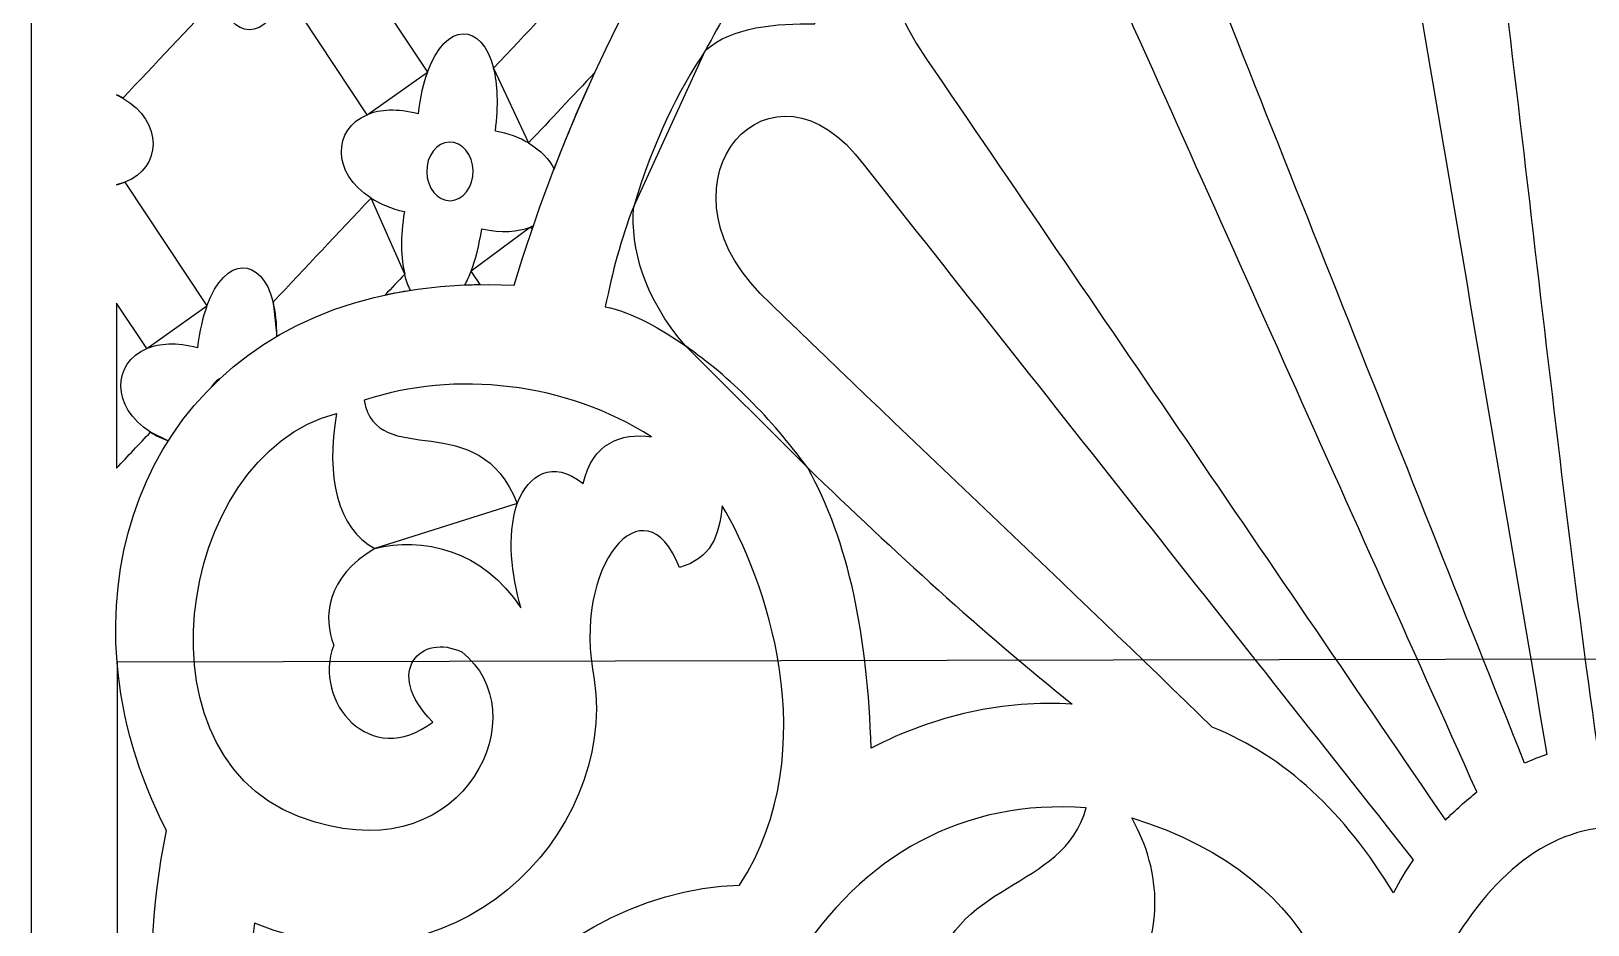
# Model space of a CAD drawing. Header units: centimetres. Extents: x 1.8 to 13.7, y -5.9 to 9.6.
# Drawn here: x 8.017 to 10.825, y 5.839 to 7.45 of the extents above; entities that cross this region are included whole.
import ezdxf

# ---------------------------------------------------------------- set-up
doc = ezdxf.new("R2010")
doc.units = ezdxf.units.CM
doc.header["$MEASUREMENT"] = 0
doc.layers.add('layer 1', color=7, linetype='Continuous')

msp = doc.modelspace()

# ---------------------------------------------------------------- linework, layer by layer
at = {"layer": 'layer 1', "color": 250}
for points, knots in [([(8.01713, 9.60241), (8.01713, 9.60241), (13.71558, 9.60241), (13.71558, 9.60241), (13.71558, 9.60241), (13.71558, 9.60241), (13.71558, -5.90262), (13.71558, -5.90262), (13.71558, -5.90262), (13.71558, -5.90262), (8.01713, -5.90262), (8.01713, -5.90262), (8.01713, -5.90262), (8.01713, -5.90262), (8.01713, 9.60241), (8.01713, 9.60241)], [0, 0, 0, 0, 0.2, 0.2, 0.2, 0.2, 0.4, 0.4, 0.4, 0.4, 0.6, 0.6, 0.6, 0.6, 1, 1, 1, 1]), ([(13.56158, 6.32335), (13.58597, 6.68751), (13.33449, 7.01654), (12.84478, 6.99225), (12.84478, 6.99225), (12.69162, 7.49438), (12.42203, 7.92436), (12.07824, 8.22883), (12.07824, 8.22883), (11.73444, 8.53329), (11.31642, 8.71221), (10.86639, 8.71221), (10.86639, 8.71221), (10.41637, 8.71221), (9.99836, 8.53329), (9.65456, 8.22883), (9.65456, 8.22883), (9.31076, 7.92436), (9.04118, 7.49438), (8.88802, 6.99225), (8.88802, 6.99225), (8.39325, 7.0168), (8.14166, 6.68069), (8.17207, 6.31206), (8.17207, 6.31206), (8.17207, 6.31206), (13.56158, 6.32335), (13.56158, 6.32335)], [0, 0, 0, 0, 0.125, 0.125, 0.125, 0.125, 0.25, 0.25, 0.25, 0.25, 0.375, 0.375, 0.375, 0.375, 0.5, 0.5, 0.5, 0.5, 0.625, 0.625, 0.625, 0.625, 0.75, 0.75, 0.75, 0.75, 1, 1, 1, 1]), ([(10.86639, 6.16571), (10.86639, 6.16571), (10.84072, 6.16457), (10.84072, 6.16457), (10.84072, 6.16457), (10.75558, 6.76814), (10.69613, 7.40304), (10.611, 8.00661), (10.611, 8.00661), (10.57757, 8.25215), (10.66918, 8.39836), (10.86639, 8.40186), (10.86639, 8.40186), (11.06361, 8.39836), (11.15521, 8.25215), (11.12179, 8.00661), (11.12179, 8.00661), (11.03665, 7.40304), (10.9772, 6.76814), (10.89207, 6.16457), (10.89207, 6.16457), (10.89207, 6.16457), (10.86639, 6.16571), (10.86639, 6.16571)], [0, 0, 0, 0, 0.1428571, 0.1428571, 0.1428571, 0.1428571, 0.2857143, 0.2857143, 0.2857143, 0.2857143, 0.4285714, 0.4285714, 0.4285714, 0.4285714, 0.5714286, 0.5714286, 0.5714286, 0.5714286, 0.7142857, 0.7142857, 0.7142857, 0.7142857, 1, 1, 1, 1]), ([(10.71054, 6.13002), (10.7232, 6.13553), (10.73723, 6.14138), (10.75079, 6.14575), (10.75079, 6.14575), (10.649, 6.74543), (10.54636, 7.34683), (10.44456, 7.94652), (10.44456, 7.94652), (10.35044, 8.38647), (9.87641, 8.2419), (10.03387, 7.83107), (10.03387, 7.83107), (10.25942, 7.26498), (10.48498, 6.69611), (10.71054, 6.13002)], [0, 0, 0, 0, 0.2, 0.2, 0.2, 0.2, 0.4, 0.4, 0.4, 0.4, 0.6, 0.6, 0.6, 0.6, 1, 1, 1, 1]), ([(9.90491, 7.68213), (10.14473, 7.14751), (10.38456, 6.61288), (10.62438, 6.07826), (10.62438, 6.07826), (10.60451, 6.06208), (10.5854, 6.04527), (10.56765, 6.02731), (10.56765, 6.02731), (10.25582, 6.48486), (9.94398, 6.94241), (9.63215, 7.39998), (9.63215, 7.39998), (9.4173, 7.70773), (9.67005, 8.02835), (9.90491, 7.68213)], [0, 0, 0, 0, 0.2, 0.2, 0.2, 0.2, 0.4, 0.4, 0.4, 0.4, 0.6, 0.6, 0.6, 0.6, 1, 1, 1, 1]), ([(8.75482, 7.93682), (8.77415, 7.85572), (8.83839, 7.85114), (8.87454, 7.94263), (8.87454, 7.94263), (8.87454, 7.94263), (9.02116, 7.7217), (9.02116, 7.7217), (9.02116, 7.7217), (8.95904, 7.6963), (8.9563, 7.61637), (9.02785, 7.57116), (9.02785, 7.57116), (8.96899, 7.50871), (8.91012, 7.44626), (8.85124, 7.3838), (8.85124, 7.3838), (8.83018, 7.46644), (8.76536, 7.46856), (8.7318, 7.37674), (8.7318, 7.37674), (8.7318, 7.37674), (8.58375, 7.59982), (8.58375, 7.59982), (8.58375, 7.59982), (8.65116, 7.62554), (8.65367, 7.70875), (8.58028, 7.75164), (8.58028, 7.75164), (8.63846, 7.81337), (8.69665, 7.87509), (8.75482, 7.93682)], [0, 0, 0, 0, 0.1111111, 0.1111111, 0.1111111, 0.1111111, 0.2222222, 0.2222222, 0.2222222, 0.2222222, 0.3333333, 0.3333333, 0.3333333, 0.3333333, 0.4444444, 0.4444444, 0.4444444, 0.4444444, 0.5555556, 0.5555556, 0.5555556, 0.5555556, 0.6666667, 0.6666667, 0.6666667, 0.6666667, 0.7777778, 0.7777778, 0.7777778, 0.7777778, 1, 1, 1, 1]), ([(9.23337, 7.41602), (9.28587, 7.51469), (9.34379, 7.60837), (9.40663, 7.69638), (9.40663, 7.69638), (9.39819, 7.61485), (9.41489, 7.53887), (9.43034, 7.4637), (9.43034, 7.4637), (9.36202, 7.46464), (9.28164, 7.45865), (9.23337, 7.41602)], [0, 0, 0, 0, 0.25, 0.25, 0.25, 0.25, 0.5, 0.5, 0.5, 0.5, 1, 1, 1, 1]), ([(8.35709, 7.51485), (8.37642, 7.43375), (8.44066, 7.42917), (8.4768, 7.52066), (8.4768, 7.52066), (8.4768, 7.52066), (8.62342, 7.29974), (8.62342, 7.29974), (8.62342, 7.29974), (8.56131, 7.27435), (8.55855, 7.1944), (8.63012, 7.14919), (8.63012, 7.14919), (8.57125, 7.08674), (8.51237, 7.02429), (8.45351, 6.96183), (8.45351, 6.96183), (8.43245, 7.04447), (8.36763, 7.04659), (8.33405, 6.95477), (8.33405, 6.95477), (8.33405, 6.95477), (8.186, 7.17785), (8.186, 7.17785), (8.186, 7.17785), (8.25342, 7.20357), (8.25594, 7.28678), (8.18255, 7.32969), (8.18255, 7.32969), (8.24072, 7.3914), (8.2989, 7.45312), (8.35709, 7.51485)], [0, 0, 0, 0, 0.1111111, 0.1111111, 0.1111111, 0.1111111, 0.2222222, 0.2222222, 0.2222222, 0.2222222, 0.3333333, 0.3333333, 0.3333333, 0.3333333, 0.4444444, 0.4444444, 0.4444444, 0.4444444, 0.5555556, 0.5555556, 0.5555556, 0.5555556, 0.6666667, 0.6666667, 0.6666667, 0.6666667, 0.7777778, 0.7777778, 0.7777778, 0.7777778, 1, 1, 1, 1]), ([(9.10379, 7.13439), (9.13934, 7.25083), (9.18342, 7.34205), (9.23337, 7.41602), (9.23337, 7.41602), (9.23337, 7.41602), (9.10379, 7.13439), (9.10379, 7.13439)], [0, 0, 0, 0, 0.3333333, 0.3333333, 0.3333333, 0.3333333, 1, 1, 1, 1]), ([(10.47382, 5.89629), (10.48551, 5.91821), (10.49565, 5.93579), (10.50969, 5.95593), (10.50969, 5.95593), (10.17428, 6.38021), (9.83887, 6.80448), (9.50346, 7.22877), (9.50346, 7.22877), (9.3346, 7.42345), (9.12482, 7.16073), (9.35193, 6.95827), (9.35193, 6.95827), (9.60747, 6.70905), (9.89152, 6.4444), (10.14707, 6.19518), (10.14707, 6.19518), (10.2792, 6.1423), (10.38563, 6.04151), (10.47382, 5.89629)], [0, 0, 0, 0, 0.1666667, 0.1666667, 0.1666667, 0.1666667, 0.3333333, 0.3333333, 0.3333333, 0.3333333, 0.5, 0.5, 0.5, 0.5, 0.6666667, 0.6666667, 0.6666667, 0.6666667, 1, 1, 1, 1]), ([(8.85124, 7.38379), (8.8585, 7.35531), (8.86058, 7.31727), (8.85437, 7.2702), (8.85437, 7.2702), (8.87803, 7.26571), (8.89786, 7.25821), (8.91402, 7.24876), (8.91402, 7.24876), (8.91402, 7.24876), (8.85124, 7.38379), (8.85124, 7.38379)], [0, 0, 0, 0, 0.25, 0.25, 0.25, 0.25, 0.5, 0.5, 0.5, 0.5, 1, 1, 1, 1]), ([(8.62342, 7.29974), (8.64617, 7.30904), (8.67688, 7.31105), (8.71484, 7.30131), (8.71484, 7.30131), (8.71839, 7.33121), (8.72432, 7.3563), (8.7318, 7.37674), (8.7318, 7.37674), (8.7318, 7.37674), (8.62342, 7.29974), (8.62342, 7.29974)], [0, 0, 0, 0, 0.25, 0.25, 0.25, 0.25, 0.5, 0.5, 0.5, 0.5, 1, 1, 1, 1]), ([(9.03379, 7.37582), (9.00759, 7.31897), (8.98301, 7.26081), (8.96011, 7.20143), (8.96011, 7.20143), (8.95149, 7.2191), (8.93625, 7.23578), (8.91404, 7.24877), (8.91404, 7.24877), (8.95394, 7.29113), (8.99386, 7.33348), (9.03379, 7.37582)], [0, 0, 0, 0, 0.25, 0.25, 0.25, 0.25, 0.5, 0.5, 0.5, 0.5, 1, 1, 1, 1]), ([(8.1712, 7.3357), (8.17515, 7.3338), (8.17895, 7.3318), (8.18255, 7.32969), (8.18255, 7.32969), (8.18255, 7.32969), (8.1712, 7.3357), (8.1712, 7.3357)], [0, 0, 0, 0, 0.3333333, 0.3333333, 0.3333333, 0.3333333, 1, 1, 1, 1]), ([(8.8135, 7.18836), (8.8095, 7.15967), (8.78773, 7.1404), (8.76504, 7.14547), (8.76504, 7.14547), (8.74235, 7.15052), (8.72711, 7.17804), (8.73111, 7.20674), (8.73111, 7.20674), (8.73512, 7.23543), (8.75688, 7.2547), (8.77957, 7.24963), (8.77957, 7.24963), (8.80225, 7.24458), (8.8175, 7.21706), (8.8135, 7.18836)], [0, 0, 0, 0, 0.2, 0.2, 0.2, 0.2, 0.4, 0.4, 0.4, 0.4, 0.6, 0.6, 0.6, 0.6, 1, 1, 1, 1]), ([(8.186, 7.17785), (8.18138, 7.17608), (8.17644, 7.17457), (8.1712, 7.17339), (8.1712, 7.17339), (8.1712, 7.17339), (8.186, 7.17785), (8.186, 7.17785)], [0, 0, 0, 0, 0.3333333, 0.3333333, 0.3333333, 0.3333333, 1, 1, 1, 1]), ([(8.69083, 7.01196), (8.68403, 7.04047), (8.68277, 7.07837), (8.69024, 7.1249), (8.69024, 7.1249), (8.66629, 7.13054), (8.6463, 7.13897), (8.63012, 7.14919), (8.63012, 7.14919), (8.63012, 7.14919), (8.69083, 7.01196), (8.69083, 7.01196)], [0, 0, 0, 0, 0.25, 0.25, 0.25, 0.25, 0.5, 0.5, 0.5, 0.5, 1, 1, 1, 1]), ([(9.10379, 7.13439), (9.09806, 7.05713), (9.12223, 6.97017), (9.19696, 6.88278), (9.19696, 6.88278), (9.15637, 6.91144), (9.0998, 6.94499), (9.05262, 6.95299), (9.05262, 6.95299), (9.06559, 7.01637), (9.08016, 7.07393), (9.10379, 7.13439)], [0, 0, 0, 0, 0.25, 0.25, 0.25, 0.25, 0.5, 0.5, 0.5, 0.5, 1, 1, 1, 1]), ([(8.91749, 7.09693), (8.8952, 7.08843), (8.86586, 7.08619), (8.82977, 7.09379), (8.82977, 7.09379), (8.82531, 7.0635), (8.81863, 7.03823), (8.81054, 7.01778), (8.81054, 7.01778), (8.81054, 7.01778), (8.91749, 7.09693), (8.91749, 7.09693)], [0, 0, 0, 0, 0.25, 0.25, 0.25, 0.25, 0.5, 0.5, 0.5, 0.5, 1, 1, 1, 1]), ([(8.92277, 7.09913), (8.92199, 7.09691), (8.92122, 7.09468), (8.92047, 7.09244), (8.92047, 7.09244), (8.92047, 7.09244), (8.91749, 7.09693), (8.91749, 7.09693), (8.91749, 7.09693), (8.9193, 7.09762), (8.92106, 7.09835), (8.92277, 7.09913)], [0, 0, 0, 0, 0.25, 0.25, 0.25, 0.25, 0.5, 0.5, 0.5, 0.5, 1, 1, 1, 1]), ([(8.70101, 6.98321), (8.68559, 6.9808), (8.67051, 6.97796), (8.65573, 6.97474), (8.65573, 6.97474), (8.66743, 6.98715), (8.67913, 6.99955), (8.69083, 7.01196), (8.69083, 7.01196), (8.69346, 7.00095), (8.69692, 6.99136), (8.70101, 6.98321)], [0, 0, 0, 0, 0.25, 0.25, 0.25, 0.25, 0.5, 0.5, 0.5, 0.5, 1, 1, 1, 1]), ([(8.82672, 6.99342), (8.81725, 6.9933), (8.80789, 6.99306), (8.79862, 6.99269), (8.79862, 6.99269), (8.80284, 7.00006), (8.80684, 7.0084), (8.81054, 7.01778), (8.81054, 7.01778), (8.81054, 7.01778), (8.82672, 6.99342), (8.82672, 6.99342)], [0, 0, 0, 0, 0.25, 0.25, 0.25, 0.25, 0.5, 0.5, 0.5, 0.5, 1, 1, 1, 1]), ([(8.1712, 6.95987), (8.1712, 6.95987), (8.22568, 6.87777), (8.22568, 6.87777), (8.22568, 6.87777), (8.16356, 6.85236), (8.16082, 6.77243), (8.23238, 6.72724), (8.23238, 6.72724), (8.21198, 6.7056), (8.19159, 6.68396), (8.1712, 6.66233), (8.1712, 6.66233), (8.1712, 6.66233), (8.1712, 6.95987), (8.1712, 6.95987)], [0, 0, 0, 0, 0.2, 0.2, 0.2, 0.2, 0.4, 0.4, 0.4, 0.4, 0.6, 0.6, 0.6, 0.6, 1, 1, 1, 1]), ([(8.22568, 6.87777), (8.24844, 6.88707), (8.27913, 6.88908), (8.3171, 6.87934), (8.3171, 6.87934), (8.32065, 6.90924), (8.32658, 6.93433), (8.33405, 6.95477), (8.33405, 6.95477), (8.33405, 6.95477), (8.22568, 6.87777), (8.22568, 6.87777)], [0, 0, 0, 0, 0.25, 0.25, 0.25, 0.25, 0.5, 0.5, 0.5, 0.5, 1, 1, 1, 1]), ([(8.45351, 6.96183), (8.45789, 6.94463), (8.46037, 6.92393), (8.4603, 6.89988), (8.4603, 6.89988), (8.4603, 6.89988), (8.45351, 6.96183), (8.45351, 6.96183)], [0, 0, 0, 0, 0.3333333, 0.3333333, 0.3333333, 0.3333333, 1, 1, 1, 1]), ([(9.19696, 6.88278), (9.27922, 6.82547), (9.3494, 6.7546), (9.41775, 6.66254), (9.41775, 6.66254), (9.41775, 6.66254), (9.19696, 6.88278), (9.19696, 6.88278)], [0, 0, 0, 0, 0.3333333, 0.3333333, 0.3333333, 0.3333333, 1, 1, 1, 1]), ([(8.35815, 6.82419), (8.35255, 6.81901), (8.34709, 6.81373), (8.34175, 6.80835), (8.34175, 6.80835), (8.34609, 6.81527), (8.35174, 6.82071), (8.35815, 6.82419)], [0, 0, 0, 0, 0.3333333, 0.3333333, 0.3333333, 0.3333333, 1, 1, 1, 1]), ([(8.89351, 6.59828), (8.82535, 6.77769), (8.64064, 6.65641), (8.61766, 6.78471), (8.61766, 6.78471), (8.78095, 6.83934), (8.9823, 6.81728), (9.13609, 6.71856), (9.13609, 6.71856), (9.08054, 6.72667), (9.02976, 6.70771), (9.01242, 6.63437), (9.01242, 6.63437), (8.95694, 6.67847), (8.91492, 6.65141), (8.89351, 6.59828)], [0, 0, 0, 0, 0.2, 0.2, 0.2, 0.2, 0.4, 0.4, 0.4, 0.4, 0.6, 0.6, 0.6, 0.6, 1, 1, 1, 1]), ([(8.56292, 6.34314), (8.54331, 6.39131), (8.54888, 6.4658), (8.63668, 6.51711), (8.63668, 6.51711), (8.56968, 6.55318), (8.54829, 6.64739), (8.56771, 6.76065), (8.56771, 6.76065), (8.27547, 6.68743), (8.19036, 6.11559), (8.52966, 6.024), (8.52966, 6.024), (8.8042, 5.93981), (8.93132, 6.22542), (8.79363, 6.33068), (8.79363, 6.33068), (8.72229, 6.36577), (8.65016, 6.29661), (8.74132, 6.2044), (8.74132, 6.2044), (8.62962, 6.11827), (8.52412, 6.24044), (8.56292, 6.34314)], [0, 0, 0, 0, 0.1428571, 0.1428571, 0.1428571, 0.1428571, 0.2857143, 0.2857143, 0.2857143, 0.2857143, 0.4285714, 0.4285714, 0.4285714, 0.4285714, 0.5714286, 0.5714286, 0.5714286, 0.5714286, 0.7142857, 0.7142857, 0.7142857, 0.7142857, 1, 1, 1, 1]), ([(8.26447, 6.71142), (8.25246, 6.71595), (8.24178, 6.7213), (8.23238, 6.72724), (8.23238, 6.72724), (8.23238, 6.72724), (8.26447, 6.71142), (8.26447, 6.71142)], [0, 0, 0, 0, 0.3333333, 0.3333333, 0.3333333, 0.3333333, 1, 1, 1, 1]), ([(9.41775, 6.66254), (9.49223, 6.52989), (9.52601, 6.35723), (9.53195, 6.15719), (9.53195, 6.15719), (9.6471, 6.21676), (9.77272, 6.24444), (9.89453, 6.2366), (9.89453, 6.2366), (9.7287, 6.36956), (9.57597, 6.51034), (9.41775, 6.66254)], [0, 0, 0, 0, 0.25, 0.25, 0.25, 0.25, 0.5, 0.5, 0.5, 0.5, 1, 1, 1, 1]), ([(9.26347, 6.59449), (9.33882, 6.46904), (9.45331, 6.15801), (9.29481, 5.90998), (9.29481, 5.90998), (8.93747, 5.90271), (8.57627, 5.49993), (8.60239, 5.0093), (8.60239, 5.0093), (8.47051, 5.26717), (8.37692, 5.53556), (8.42002, 5.84153), (8.42002, 5.84153), (8.77811, 5.69382), (9.0735, 6.00246), (9.03266, 6.28106), (9.03266, 6.28106), (8.99133, 6.48523), (9.12336, 6.64495), (9.18654, 6.48282), (9.18654, 6.48282), (9.24352, 6.50083), (9.25777, 6.53806), (9.26347, 6.59449)], [0, 0, 0, 0, 0.1428571, 0.1428571, 0.1428571, 0.1428571, 0.2857143, 0.2857143, 0.2857143, 0.2857143, 0.4285714, 0.4285714, 0.4285714, 0.4285714, 0.5714286, 0.5714286, 0.5714286, 0.5714286, 0.7142857, 0.7142857, 0.7142857, 0.7142857, 1, 1, 1, 1]), ([(8.89351, 6.59828), (8.87472, 6.53562), (8.88348, 6.47294), (8.89998, 6.41027), (8.89998, 6.41027), (8.83318, 6.515), (8.71991, 6.53985), (8.63668, 6.51711), (8.63668, 6.51711), (8.63668, 6.51711), (8.89351, 6.59828), (8.89351, 6.59828)], [0, 0, 0, 0, 0.25, 0.25, 0.25, 0.25, 0.5, 0.5, 0.5, 0.5, 1, 1, 1, 1]), ([(8.17213, 6.31191), (8.18047, 6.21099), (8.2099, 6.10764), (8.2613, 6.00858), (8.2613, 6.00858), (8.20574, 5.73619), (8.23787, 5.45074), (8.34265, 5.1545), (8.34265, 5.1545), (8.27916, 5.10075), (8.22132, 5.04375), (8.17194, 4.98188), (8.17194, 4.98188), (8.17194, 4.98188), (8.17213, 6.31191), (8.17213, 6.31191)], [0, 0, 0, 0, 0.2, 0.2, 0.2, 0.2, 0.4, 0.4, 0.4, 0.4, 0.6, 0.6, 0.6, 0.6, 1, 1, 1, 1]), ([(9.3957, 5.77195), (9.51416, 5.96328), (9.69968, 6.06673), (9.91968, 6.04935), (9.91968, 6.04935), (9.87974, 5.89853), (9.67204, 5.91861), (9.64349, 5.73279), (9.64349, 5.73279), (9.58775, 5.78554), (9.5293, 5.78645), (9.48604, 5.74584), (9.48604, 5.74584), (9.46244, 5.77925), (9.42582, 5.7859), (9.3957, 5.77195)], [0, 0, 0, 0, 0.2, 0.2, 0.2, 0.2, 0.4, 0.4, 0.4, 0.4, 0.6, 0.6, 0.6, 0.6, 1, 1, 1, 1]), ([(10.00195, 6.03148), (10.05813, 5.93131), (10.06008, 5.82128), (9.99416, 5.71619), (9.99416, 5.71619), (10.2195, 5.6152), (10.10066, 5.34259), (9.95908, 5.40827), (9.95908, 5.40827), (9.96866, 5.68355), (9.66832, 5.4516), (9.8461, 5.26788), (9.8461, 5.26788), (10.29597, 4.92733), (10.70933, 5.81205), (10.00195, 6.03148)], [0, 0, 0, 0, 0.2, 0.2, 0.2, 0.2, 0.4, 0.4, 0.4, 0.4, 0.6, 0.6, 0.6, 0.6, 1, 1, 1, 1]), ([(10.86639, 5.30346), (10.78848, 5.43378), (10.6425, 5.44424), (10.53494, 5.38453), (10.53494, 5.38453), (10.57768, 5.50657), (10.58044, 5.63209), (10.55562, 5.76111), (10.55562, 5.76111), (10.62819, 5.90125), (10.73315, 6.00889), (10.86639, 6.01477), (10.86639, 6.01477), (10.99963, 6.00889), (11.1046, 5.90125), (11.17717, 5.76111), (11.17717, 5.76111), (11.15234, 5.63209), (11.15511, 5.50657), (11.19786, 5.38453), (11.19786, 5.38453), (11.09029, 5.44424), (10.94431, 5.43378), (10.86639, 5.30346)], [0, 0, 0, 0, 0.1428571, 0.1428571, 0.1428571, 0.1428571, 0.2857143, 0.2857143, 0.2857143, 0.2857143, 0.4285714, 0.4285714, 0.4285714, 0.4285714, 0.5714286, 0.5714286, 0.5714286, 0.5714286, 0.7142857, 0.7142857, 0.7142857, 0.7142857, 1, 1, 1, 1])]:
    msp.add_open_spline(points, degree=3, knots=knots, dxfattribs=at)

doc.saveas('drawing.dxf')
